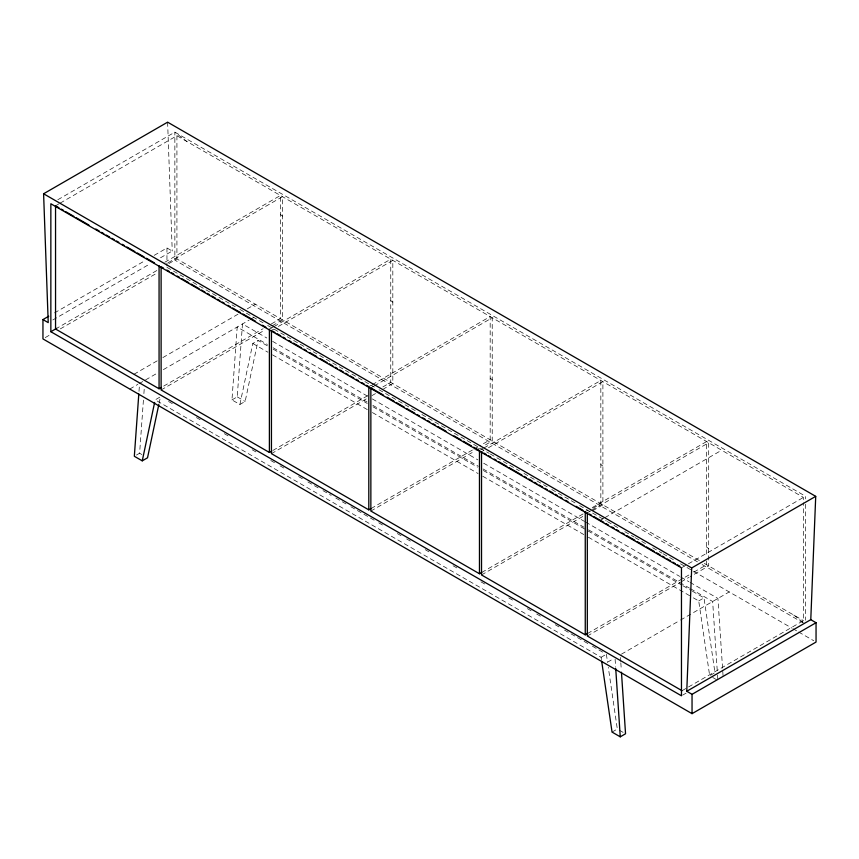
<?xml version="1.0" encoding="UTF-8"?>
<svg xmlns="http://www.w3.org/2000/svg" width="859" height="859" viewBox="0 0 859 859"><rect width="100%" height="100%" fill="white"/><g stroke="black" fill="none" stroke-linecap="round" stroke-linejoin="round"><path stroke-width="0.64" stroke-dasharray="4.29 3.22" d="M138.997 391.328L139.469 384.692M136.441 455.055L139.609 453.23L143.507 398.887M143.893 393.583L144.269 388.279M267.374 345.801L258.087 340.443L245.148 401.432L239.876 404.482L231.962 399.918L237.191 327.011L267.342 344.416M231.962 399.918L237.234 396.869L242.474 323.961L266.827 338.017M159.076 403.29L160.461 396.804L155.178 399.854L601.096 657.296L601.483 659.927M239.876 404.482L252.804 343.482L258.087 340.443M57.811 199.739L174.86 132.157L805.484 496.234L805.484 498.907M55.545 205.795L59.013 203.787M60.173 203.121L176.922 135.722L803.423 497.425L803.423 501.441M54.536 312.88L144.946 260.696M154.212 255.338L166.957 247.983L172.24 251.021L157.176 259.719M52.861 319.945L150.218 263.734M164.842 262.22L280.431 195.476L280.431 318.689L270.027 324.691M168.053 262.736L282.493 196.668L282.493 319.881L272.088 325.883M55.545 329.008L157.476 270.156M168.836 263.595L176.922 258.924L699.72 560.755M45.269 337.576L51.068 334.226M60.334 328.879L157.691 272.668M133.95 374.266L158.228 360.254M162.856 357.58L237.986 314.201M247.231 308.864L255.327 304.193M129.763 389.03L137.87 384.349M139.029 383.683L157.573 372.978M163.371 369.628L249.131 320.106M250.291 319.441L253.77 317.433M163.682 386.099L263.101 328.696M161.116 389.954L265.152 329.888M269.393 329.255L272.861 327.247M274.01 326.581L390.759 259.182L390.759 382.384L382.674 387.055M271.444 330.447L273.763 329.104M278.38 326.441L392.821 260.363L392.821 383.576L383.576 388.912M368.801 386.647L371.109 385.315M372.269 384.649L490.178 316.574L490.178 439.776L479.773 445.789M370.863 387.838L373.171 386.496M374.331 385.831L492.228 317.766L492.228 440.968L484.143 445.638M272.861 450.46L367.641 395.731M271.444 453.649L367.394 398.254M372.011 395.591L375.48 393.583M371.109 508.517L472.837 449.794M473.985 449.128L478.613 446.455M370.863 511.041L474.898 450.986M476.047 450.309L479.515 448.312M479.462 450.535L482.93 448.538M484.089 447.872L600.838 380.462L600.838 503.675L592.742 508.345M481.523 451.727L483.832 450.395M488.46 447.722L602.9 381.654L602.9 504.867L591.336 511.534M585.258 511.62L587.567 510.278M592.195 507.615L706.635 441.547L706.635 555.913M481.781 572.416L584.657 513.016M587.32 512.802L590.788 510.804M591.937 510.139L708.696 442.729L708.696 565.941L690.196 576.614M481.523 574.939L584.399 515.54M600.28 520.296L603.748 518.288M604.908 517.623L721.657 450.213M682.046 567.498L687.264 564.492M688.424 563.815L805.484 496.234M587.567 633.491L689.294 574.768M693.922 572.094L706.635 564.75L706.635 560.959M587.32 636.014L679.791 582.627M680.951 581.962L689.036 577.291M601.096 657.296L605.316 654.859M698.721 600.935L704.004 597.885L714.956 672.672L709.674 675.722L698.721 600.935L692.923 597.585M607.528 662.192L613.326 658.853M621.433 654.161L679.383 620.703M680.543 620.037L729.227 591.937M682.046 690.711L803.423 620.638L803.423 502.783M612.048 732.083L617.32 729.044L608.301 667.368M682.626 695.124L686.105 693.127M704.326 563.418L803.423 620.638M697.476 561.84L174.86 260.116L174.86 132.157L186.586 141.295M702.125 564.524L803.154 622.861M166.957 267.321L235.248 306.738M239.886 309.412L263.047 322.791M267.686 325.464L344.223 369.66M345.382 370.326L374.374 387.065M379.012 389.739L417.281 411.837M421.919 414.51L465.986 439.958M467.146 440.624L489.179 453.348M490.339 454.014L519.33 470.753M523.969 473.427L547.162 486.817M551.8 489.501L574.993 502.891M579.632 505.564L606.304 520.962M607.463 521.638L619.06 528.328M624.858 531.678L634.135 537.036M635.295 537.702L648.051 545.068M652.69 547.741L661.967 553.099M663.127 553.776L674.723 560.465M680.521 563.815L791.74 628.026M792.9 628.691L797.528 631.365M798.687 632.041L813.731 640.728M272.625 341.367L367.706 396.267M372.344 398.941L477.872 459.866M483.671 463.216L584.56 521.467M585.72 522.132L679.652 576.368M680.811 577.033L688.929 581.726M690.088 582.391L717.92 598.455L723.171 677.418M273.141 347.766L367.072 401.991M372.87 405.341L478.399 466.265M483.037 468.939L583.927 527.19M588.565 529.863L689.455 588.114M690.615 588.78L712.648 601.504L717.448 673.778M273.183 349.151L367.244 403.462M373.042 406.812L477.561 467.156M483.37 470.507L586.718 530.175M587.878 530.841L681.939 585.151M683.098 585.817L691.227 590.509M692.386 591.185L704.004 597.885M252.804 343.482L267.901 352.201M272.55 354.885L367.77 409.861M372.419 412.545L478.087 473.545M482.737 476.23L583.766 534.556M588.404 537.24L691.753 596.908M237.234 396.869L245.148 401.432M712.755 677.504L716.868 679.877M168.589 401.497L173.228 404.181M196.453 417.581L201.103 420.266M224.328 433.677L228.966 436.361M252.192 449.772L256.841 452.446M270.778 460.499L275.417 463.173M280.066 465.857L284.705 468.542M298.642 476.584L303.291 479.268M307.93 481.953L318.388 487.987M323.027 490.661L331.155 495.353M335.805 498.037L346.252 504.072M350.901 506.756L374.127 520.167M378.776 522.841L383.415 525.525M397.352 533.568L401.991 536.252M406.64 538.937L411.289 541.621M425.216 549.663L429.865 552.348M453.09 565.748L457.74 568.433M480.965 581.844L485.603 584.528M508.829 597.939L513.478 600.613M527.415 608.666L532.054 611.34M536.703 614.024L541.342 616.708M555.279 624.751L559.928 627.435M564.567 630.119L587.792 643.52M592.442 646.204L602.889 652.239M139.609 453.23L141.864 454.54M619.382 730.225L623.484 732.598M280.431 214.525L282.493 216.135M390.759 300.607L392.821 302.218M490.178 378.175L492.228 379.785M600.838 464.526L602.9 466.136M706.635 547.076L708.696 548.676M793.77 615.055L805.484 624.203M606.379 654.247L607.528 662.128M717.533 675.11L717.802 679.125M620.466 657.5L620.735 661.516M620.832 662.858L621.272 669.548M615.108 659.207L615.635 667.239M167.612 122.171L172.24 251.021M805.484 504.233L805.484 620.198M176.922 135.722L176.922 258.924M166.957 247.983L166.957 266.022"/><path stroke-width="1.29" d="M686.76 691.28L691.699 567.949L815.717 496.352L167.612 122.171L43.594 193.769L48.222 322.619L42.95 319.58L42.95 338.918L692.043 713.657L816.05 642.06L816.05 622.721L810.778 619.683L686.76 691.28L692.043 694.319L816.05 622.721M810.778 619.683L815.717 496.352M138.804 393.98L134.326 456.279L142.25 460.843L147.523 457.804L158.808 404.589M142.25 460.843L154.631 402.442M42.95 319.58L48.748 316.23M50.853 331.714L681.466 695.801L681.466 567.831L50.853 203.755L50.853 331.714L56.651 328.374M59.003 207.781L55.545 205.795L55.545 329.008L159.065 388.762L161.374 387.43M163.425 268.072L161.116 266.741L161.116 389.954L269.393 452.457L271.702 451.125M271.444 330.447L271.444 453.649L368.801 509.859L371.109 508.517M383.565 395.172L370.863 387.838L370.863 511.041L479.462 573.748L481.781 572.416M481.523 451.727L481.523 574.939L585.258 634.822L587.567 633.491M601.676 661.237L612.048 732.083L620.262 736.829L625.545 733.779L621.454 672.221M43.594 193.769L691.699 567.949M61.3 209.113L63.598 210.444M65.896 211.765L73.949 216.414M76.247 217.746L88.906 225.047M95.8 229.031L99.257 231.028M101.555 232.359L103.853 233.68M106.151 235.012L109.608 236.998M111.906 238.33L114.204 239.661M116.502 240.982L118.81 242.313M122.257 244.31L124.555 245.631M126.853 246.963L134.906 251.612M137.204 252.943L144.108 256.927M146.406 258.248L154.459 262.897M166.882 270.07L169.18 271.401M171.489 272.733L173.786 274.064M177.244 276.05L179.552 277.382M181.85 278.713L188.765 282.708M191.063 284.028L199.127 288.688M201.435 290.02L204.893 292.017M207.191 293.349L209.499 294.669M211.797 296.001L215.255 297.998M217.563 299.329L219.861 300.661M222.17 301.992L224.467 303.313M227.925 305.31L230.223 306.642M232.531 307.973L240.595 312.633M242.893 313.954L255.563 321.277M262.478 325.26L265.936 327.258M272.604 331.112L274.923 332.444M277.242 333.786L280.721 335.794M283.041 337.136L285.36 338.467M288.828 340.475L291.147 341.818M293.467 343.149L301.584 347.841M303.903 349.173L306.212 350.515M309.691 352.523L316.649 356.539M320.128 358.547L327.075 362.562M329.394 363.894L332.873 365.902M335.193 367.244L337.512 368.575M339.831 369.918L343.299 371.926M345.619 373.268L347.938 374.599M350.257 375.941L353.736 377.949M356.055 379.291L358.364 380.623M361.843 382.631L364.162 383.973M366.482 385.304L368.801 386.647L368.801 509.859M387.033 397.169L393.97 401.174M396.278 402.506L404.364 407.177M406.672 408.519L414.768 413.179M417.077 414.521L419.385 415.853M422.853 417.85L425.162 419.192M427.471 420.523L429.779 421.855M433.247 423.852L435.556 425.194M437.875 426.526L445.961 431.197M454.046 435.867L460.982 439.862M463.291 441.204L471.376 445.864M473.685 447.206L479.462 450.535L479.462 573.748M483.832 453.058L486.13 454.39M488.438 455.721L490.747 457.052M494.204 459.05L496.513 460.381M498.811 461.712L506.885 466.373M509.183 467.693L521.864 475.016M524.173 476.348L526.47 477.679M528.779 479.011L532.236 481.008M534.545 482.339L536.854 483.671M539.151 485.002L542.609 486.999M544.917 488.331L547.226 489.662M549.524 490.994L552.981 492.98M555.29 494.312L557.598 495.643M559.896 496.974L562.205 498.306M565.662 500.303L567.971 501.635M576.035 506.295L582.95 510.289M589.478 514.058L591.636 515.303M593.794 516.549L599.195 519.663M600.28 520.296L603.737 522.283M606.035 523.614L608.344 524.946M611.801 526.943L614.099 528.274M616.408 529.595L618.705 530.926M622.163 532.924L624.461 534.255M626.769 535.587L634.833 540.236M637.131 541.567L644.046 545.562M646.344 546.882L654.408 551.542M656.716 552.874L660.163 554.871M662.472 556.192L664.769 557.523M667.078 558.855L670.535 560.852M672.833 562.183L675.142 563.515M677.44 564.835L679.748 566.167M682.046 690.711L587.32 636.014L587.32 512.802M615.731 668.581L620.262 736.829M692.043 694.319L692.043 713.657M585.258 511.62L585.258 634.822M269.393 329.255L269.393 452.457M159.065 265.56L159.065 388.762"/></g></svg>
